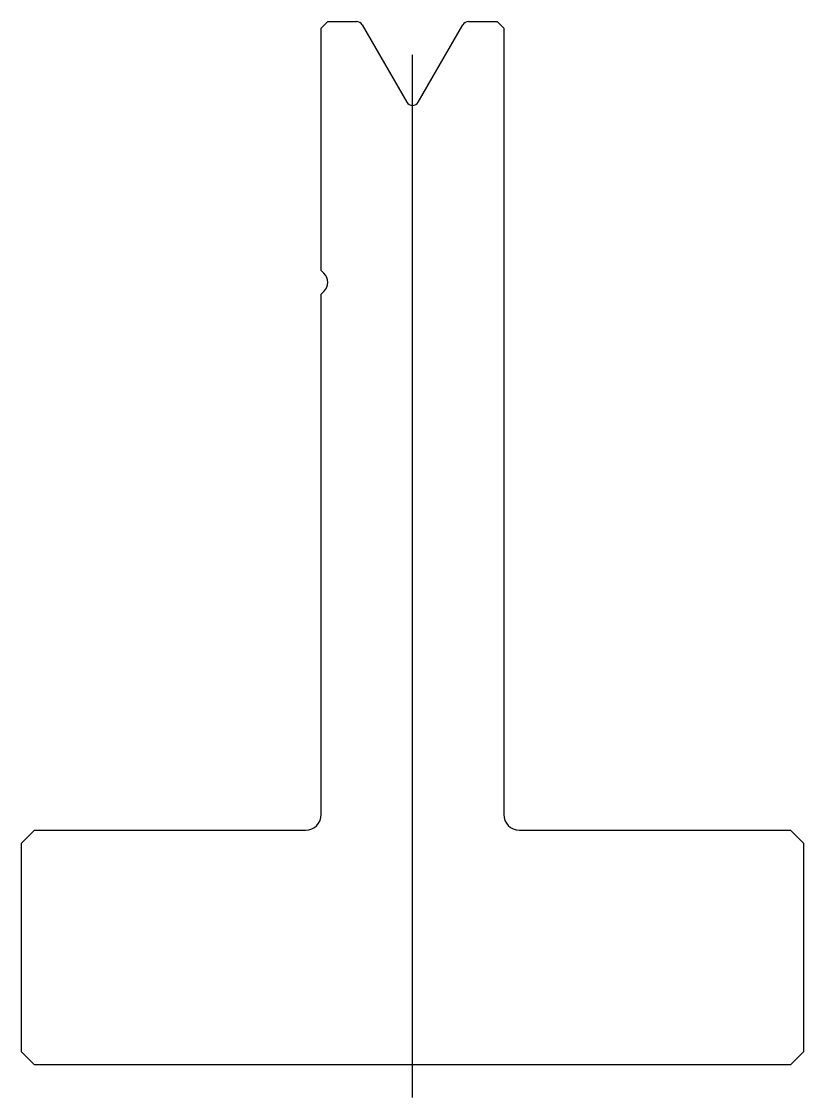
# Model space of a CAD drawing. Header units: metres. Extents: x -30.8 to 29.2, y -41.7 to 40.8.
import ezdxf

# ---------------------------------------------------------------- set-up
doc = ezdxf.new("R2010")
doc.units = ezdxf.units.M

msp = doc.modelspace()

# ---------------------------------------------------------------- linework, layer by layer
for p, q in [((-7.281544, 40.800032), (-7.781544, 40.300032)), ((-7.281544, 40.800032), (-5.07022, 40.800032)), ((-4.637207, 40.550032), (-1.214557, 34.621829)), ((-0.348532, 34.621829), (3.074118, 40.550032)), ((3.507131, 40.800032), (5.718456, 40.800032)), ((6.218456, 40.300032), (5.718456, 40.800032)), ((-7.781544, 21.714246), (-7.781544, 40.300032)), ((6.218456, 40.300032), (6.218456, -19.999968)), ((-0.781544, -41.699968), (-0.781544, 38.249142)), ((-7.781544, 21.714246), (-7.574438, 21.507139)), ((-7.574438, 20.092925), (-7.781544, 19.885818)), ((-7.781544, -19.999968), (-7.781544, 19.885818)), ((-29.781544, -21.199968), (-30.781544, -22.199968)), ((-29.781544, -21.199968), (-8.981544, -21.199968)), ((7.418456, -21.199968), (28.218456, -21.199968)), ((29.218456, -22.199968), (28.218456, -21.199968)), ((-30.781544, -38.199968), (-30.781544, -22.199968)), ((29.218456, -22.199968), (29.218456, -38.199968)), ((-30.781544, -38.199968), (-29.781544, -39.199968)), ((28.218456, -39.199968), (29.218456, -38.199968)), ((28.218456, -39.199968), (-29.781544, -39.199968))]:
    msp.add_line(p, q)
for centre, radius, start, end in [((-5.07022, 40.300032), 0.5, 30, 90), ((3.507131, 40.300032), 0.5, 90, 150), ((-0.781544, 34.871829), 0.5, 210, 330), ((-8.281544, 20.800032), 1, 315, 45), ((-8.981544, -19.999968), 1.2, 270, 0), ((7.418456, -19.999968), 1.2, 180, 270)]:
    msp.add_arc(centre, radius, start, end)

doc.saveas('drawing.dxf')
